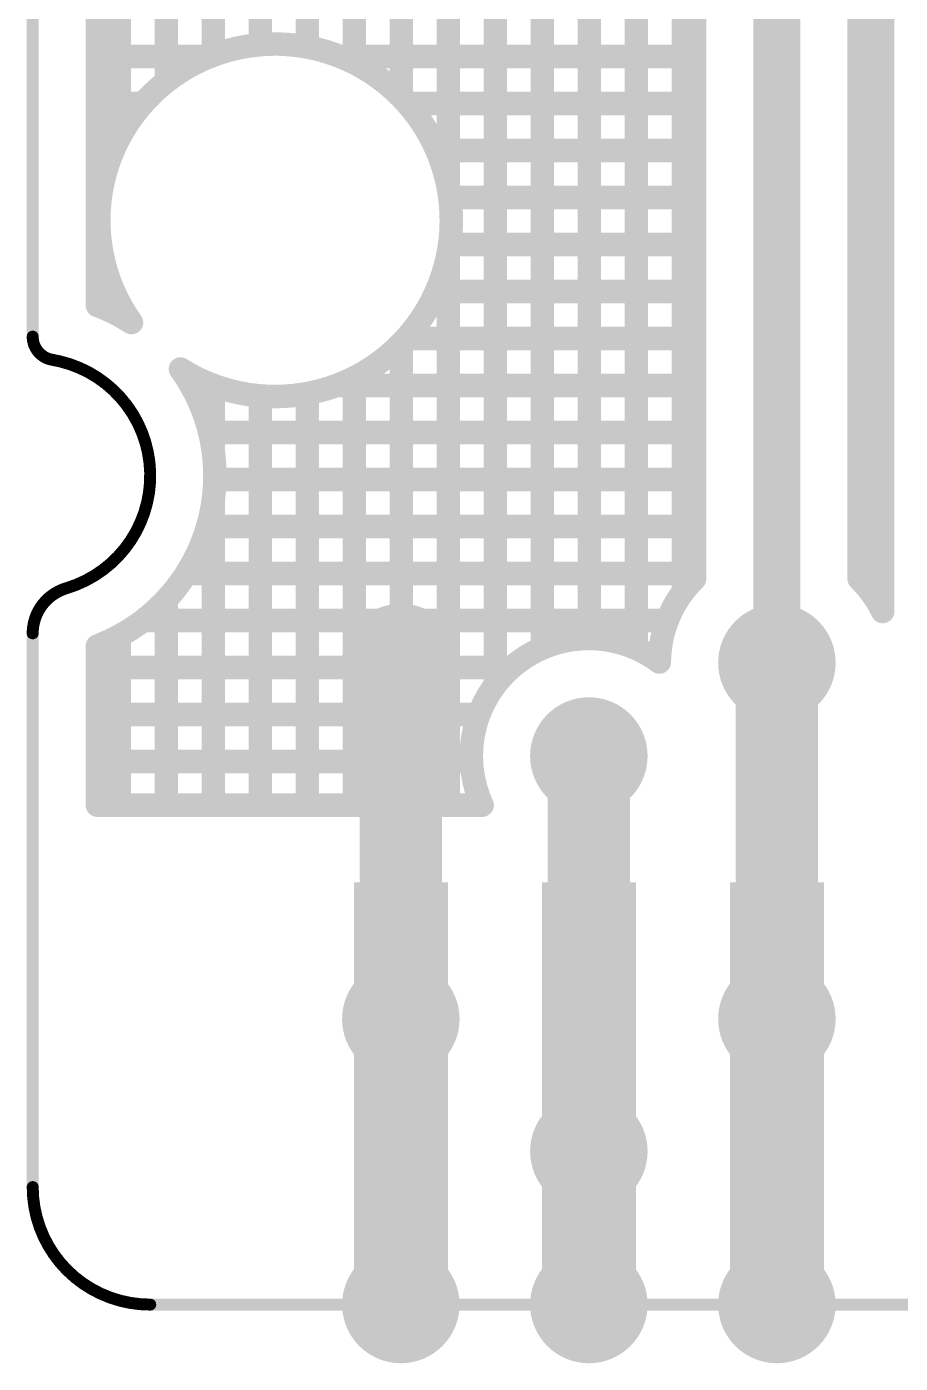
# Model space of a CAD drawing. Header units: millimetres. Extents: x 2479 to 2803, y 2230 to 2386.
# Drawn here: x 2628.87 to 2632.59, y 2288.17 to 2293.85 of the extents above; entities that cross this region are included whole.
import ezdxf

# ---------------------------------------------------------------- set-up
doc = ezdxf.new("R2010")
doc.units = ezdxf.units.MM
doc.layers.add('LAYER_23', color=9, linetype='Continuous')

# ---------------------------------------------------------------- blocks, each defined once
blk = doc.blocks.new('RECTANGLE_8')
blk.add_solid([(-0.2, 0.9), (0.2, 0.9), (-0.2, -0.9), (0.2, -0.9)])
blk = doc.blocks.new('ROUND_2')
at = {"const_width": 0.25}
blk.add_lwpolyline([(-0.125, 0, 1), (0.125, 0, 1)], format="xyb", close=True, dxfattribs=at)
blk = doc.blocks.new('ROUND_3')
at = {"const_width": 0.251}
blk.add_lwpolyline([(-0.1255, 0, 1), (0.1255, 0, 1)], format="xyb", close=True, dxfattribs=at)
blk = doc.blocks.new('ROUND_20')
at = {"const_width": 0.175}
blk.add_lwpolyline([(-0.0875, 0, 1), (0.0875, 0, 1)], format="xyb", close=True, dxfattribs=at)
blk = doc.blocks.new('ROUND_17')
at = {"const_width": 0.1}
blk.add_lwpolyline([(-0.05, 0, 1), (0.05, 0, 1)], format="xyb", close=True, dxfattribs=at)
blk = doc.blocks.new('ROUND_13')
at = {"const_width": 0.05}
blk.add_lwpolyline([(-0.025, 0, 1), (0.025, 0, 1)], format="xyb", close=True, dxfattribs=at)
blk = doc.blocks.new('ROUND_4')
at = {"const_width": 0.0254}
blk.add_lwpolyline([(-0.0127, 0, 1), (0.0127, 0, 1)], format="xyb", close=True, dxfattribs=at)

msp = doc.modelspace()

# ---------------------------------------------------------------- linework, layer by layer
at = {"layer": 'LAYER_23'}
for points, const_width in [([(2632.4674, 2291.4431), (2632.4674, 2298.4064)], 0.1), ([(2632.5151, 2298.0131), (2632.5151, 2291.3643)], 0.1), ([(2629.2674, 2293.3803), (2629.2674, 2297.3674)], 0.1), ([(2629.4674, 2293.6193), (2629.4674, 2297.3674)], 0.1), ([(2629.6674, 2293.7315), (2629.6674, 2297.3674)], 0.1), ([(2629.8674, 2293.7762), (2629.8674, 2297.3674)], 0.1), ([(2630.0674, 2293.7662), (2630.0674, 2297.3674)], 0.1), ([(2630.2674, 2293.6986), (2630.2674, 2297.3674)], 0.1), ([(2630.4674, 2293.5521), (2630.4674, 2297.3674)], 0.1), ([(2630.6674, 2293.1641), (2630.6674, 2297.3674)], 0.1), ([(2630.8674, 2291.0523), (2630.8674, 2297.3674)], 0.1), ([(2631.0674, 2291.2087), (2631.0674, 2297.3674)], 0.1), ([(2631.2674, 2291.2496), (2631.2674, 2297.3398)], 0.1), ([(2631.4674, 2291.2066), (2631.4674, 2297.0412)], 0.1), ([(2631.6674, 2291.4491), (2631.6674, 2296.6274)], 0.1), ([(2632.0651, 2291.1464), (2632.0651, 2296.2859)], 0.2), ([(2631.7151, 2296.2859), (2631.7151, 2291.5035)], 0.1), ([(2632.4151, 2291.5035), (2632.4151, 2296.2859)], 0.1), ([(2628.8988, 2294.8036), (2628.8988, 2292.534)], 0.0508), ([(2629.1742, 2292.6668), (2629.1742, 2294.8036)], 0.1), ([(2629.6626, 2293.7298), (2629.6265, 2293.715)], 0.1), ([(2629.6994, 2293.7428), (2629.6626, 2293.7298)], 0.1), ([(2629.7369, 2293.7538), (2629.6994, 2293.7428)], 0.1), ([(2629.7748, 2293.7629), (2629.7369, 2293.7538)], 0.1), ([(2629.8132, 2293.77), (2629.7748, 2293.7629)], 0.1), ([(2629.8519, 2293.775), (2629.8132, 2293.77)], 0.1), ([(2629.8909, 2293.7781), (2629.8519, 2293.775)], 0.1), ([(2629.9299, 2293.7791), (2629.8909, 2293.7781)], 0.1), ([(2629.9437, 2293.779), (2629.9299, 2293.7791)], 0.1), ([(2629.9827, 2293.7772), (2629.9437, 2293.779)], 0.1), ([(2630.0215, 2293.7735), (2629.9827, 2293.7772)], 0.1), ([(2630.0602, 2293.7677), (2630.0215, 2293.7735)], 0.1), ([(2630.0984, 2293.7599), (2630.0602, 2293.7677)], 0.1), ([(2630.1362, 2293.7502), (2630.0984, 2293.7599)], 0.1), ([(2630.1734, 2293.7384), (2630.1362, 2293.7502)], 0.1), ([(2630.21, 2293.7248), (2630.1734, 2293.7384)], 0.1), ([(2629.6541, 2293.7263), (2629.1742, 2293.7263)], 0.1), ([(2629.6541, 2293.7263), (2629.1742, 2293.7263)], 0.1), ([(2629.5569, 2293.6798), (2629.5235, 2293.6595)], 0.1), ([(2629.5912, 2293.6983), (2629.5569, 2293.6798)], 0.1), ([(2629.6265, 2293.715), (2629.5912, 2293.6983)], 0.1), ([(2631.7151, 2293.7263), (2630.2059, 2293.7263)], 0.1), ([(2631.7151, 2293.7263), (2630.2059, 2293.7263)], 0.1), ([(2630.2458, 2293.7093), (2630.21, 2293.7248)], 0.1), ([(2630.2808, 2293.6919), (2630.2458, 2293.7093)], 0.1), ([(2630.3148, 2293.6728), (2630.2808, 2293.6919)], 0.1), ([(2630.3478, 2293.6519), (2630.3148, 2293.6728)], 0.1), ([(2632.5151, 2293.7263), (2632.4151, 2293.7263)], 0.1), ([(2632.5151, 2293.7263), (2632.4151, 2293.7263)], 0.1), ([(2629.4913, 2293.6375), (2629.4602, 2293.6138)], 0.1), ([(2629.5235, 2293.6595), (2629.4913, 2293.6375)], 0.1), ([(2630.3796, 2293.6293), (2630.3478, 2293.6519)], 0.1), ([(2630.4102, 2293.6051), (2630.3796, 2293.6293)], 0.1), ([(2629.402, 2293.5618), (2629.375, 2293.5337)], 0.1), ([(2629.4304, 2293.5886), (2629.402, 2293.5618)], 0.1), ([(2629.4602, 2293.6138), (2629.4304, 2293.5886)], 0.1), ([(2630.4395, 2293.5793), (2630.4102, 2293.6051)], 0.1), ([(2630.4675, 2293.552), (2630.4395, 2293.5793)], 0.1), ([(2629.3687, 2293.5263), (2629.1742, 2293.5263)], 0.1), ([(2629.3687, 2293.5263), (2629.1742, 2293.5263)], 0.1), ([(2629.3495, 2293.5041), (2629.3256, 2293.4733)], 0.1), ([(2629.375, 2293.5337), (2629.3495, 2293.5041)], 0.1), ([(2630.494, 2293.5234), (2630.4675, 2293.552)], 0.1), ([(2631.7151, 2293.5263), (2630.4912, 2293.5263)], 0.1), ([(2631.7151, 2293.5263), (2630.4912, 2293.5263)], 0.1), ([(2630.5189, 2293.4933), (2630.494, 2293.5234)], 0.1), ([(2632.5151, 2293.5263), (2632.4151, 2293.5263)], 0.1), ([(2632.5151, 2293.5263), (2632.4151, 2293.5263)], 0.1), ([(2629.3256, 2293.4733), (2629.3033, 2293.4412)], 0.1), ([(2630.5423, 2293.4621), (2630.5189, 2293.4933)], 0.1), ([(2630.564, 2293.4296), (2630.5423, 2293.4621)], 0.1), ([(2629.2827, 2293.4081), (2629.2638, 2293.3739)], 0.1), ([(2629.3033, 2293.4412), (2629.2827, 2293.4081)], 0.1), ([(2630.584, 2293.3961), (2630.564, 2293.4296)], 0.1), ([(2630.6022, 2293.3616), (2630.584, 2293.3961)], 0.1), ([(2629.2468, 2293.3388), (2629.2316, 2293.3028)], 0.1), ([(2629.2638, 2293.3739), (2629.2468, 2293.3388)], 0.1), ([(2630.6185, 2293.3261), (2630.6022, 2293.3616)], 0.1), ([(2629.2416, 2293.3263), (2629.1742, 2293.3263)], 0.1), ([(2629.2416, 2293.3263), (2629.1742, 2293.3263)], 0.1), ([(2629.2316, 2293.3028), (2629.2183, 2293.2661)], 0.1), ([(2631.7151, 2293.3263), (2630.6185, 2293.3263)], 0.1), ([(2631.7151, 2293.3263), (2630.6185, 2293.3263)], 0.1), ([(2630.6331, 2293.2899), (2630.6185, 2293.3261)], 0.1), ([(2630.6457, 2293.253), (2630.6331, 2293.2899)], 0.1), ([(2632.5151, 2293.3263), (2632.4151, 2293.3263)], 0.1), ([(2632.5151, 2293.3263), (2632.4151, 2293.3263)], 0.1), ([(2629.207, 2293.2287), (2629.1975, 2293.1909)], 0.1), ([(2629.2183, 2293.2661), (2629.207, 2293.2287)], 0.1), ([(2630.6564, 2293.2154), (2630.6457, 2293.253)], 0.1), ([(2629.1975, 2293.1909), (2629.1901, 2293.1525)], 0.1), ([(2630.6651, 2293.1774), (2630.6564, 2293.2154)], 0.1), ([(2630.6718, 2293.1389), (2630.6651, 2293.1774)], 0.1), ([(2629.1864, 2293.1263), (2629.1742, 2293.1263)], 0.1), ([(2629.1864, 2293.1263), (2629.1742, 2293.1263)], 0.1), ([(2629.1847, 2293.1139), (2629.1813, 2293.075)], 0.1), ([(2629.1901, 2293.1525), (2629.1847, 2293.1139)], 0.1), ([(2630.6765, 2293.1002), (2630.6718, 2293.1389)], 0.1), ([(2631.7151, 2293.1263), (2630.6733, 2293.1263)], 0.1), ([(2631.7151, 2293.1263), (2630.6733, 2293.1263)], 0.1), ([(2632.5151, 2293.1263), (2632.4151, 2293.1263)], 0.1), ([(2632.5151, 2293.1263), (2632.4151, 2293.1263)], 0.1), ([(2629.1813, 2293.075), (2629.1799, 2293.036)], 0.1), ([(2630.6792, 2293.0612), (2630.6765, 2293.1002)], 0.1), ([(2630.6798, 2293.0222), (2630.6792, 2293.0612)], 0.1), ([(2629.1799, 2293.036), (2629.1806, 2292.997)], 0.1), ([(2629.1806, 2292.997), (2629.1833, 2292.958)], 0.1), ([(2630.6785, 2292.9832), (2630.6798, 2293.0222)], 0.1), ([(2629.1833, 2292.958), (2629.188, 2292.9193)], 0.1), ([(2630.6696, 2292.9056), (2630.6751, 2292.9443)], 0.1), ([(2630.6751, 2292.9443), (2630.6785, 2292.9832)], 0.1), ([(2629.1871, 2292.9263), (2629.1742, 2292.9263)], 0.1), ([(2629.1871, 2292.9263), (2629.1742, 2292.9263)], 0.1), ([(2629.188, 2292.9193), (2629.1947, 2292.8808)], 0.1), ([(2629.1947, 2292.8808), (2629.2034, 2292.8428)], 0.1), ([(2630.6622, 2292.8673), (2630.6696, 2292.9056)], 0.1), ([(2630.6674, 2290.5401), (2630.6674, 2292.894)], 0.1), ([(2631.7151, 2292.9263), (2630.6725, 2292.9263)], 0.1), ([(2631.7151, 2292.9263), (2630.6725, 2292.9263)], 0.1), ([(2632.5151, 2292.9263), (2632.4151, 2292.9263)], 0.1), ([(2632.5151, 2292.9263), (2632.4151, 2292.9263)], 0.1), ([(2629.2034, 2292.8428), (2629.2141, 2292.8052)], 0.1), ([(2630.6414, 2292.7921), (2630.6528, 2292.8294)], 0.1), ([(2630.6528, 2292.8294), (2630.6622, 2292.8673)], 0.1), ([(2629.2141, 2292.8052), (2629.2267, 2292.7683)], 0.1), ([(2629.2267, 2292.7683), (2629.2412, 2292.732)], 0.1), ([(2630.6281, 2292.7554), (2630.6414, 2292.7921)], 0.1), ([(2629.2439, 2292.7263), (2629.1742, 2292.7263)], 0.1), ([(2629.2439, 2292.7263), (2629.1742, 2292.7263)], 0.1), ([(2629.2412, 2292.732), (2629.2576, 2292.6966)], 0.1), ([(2630.5959, 2292.6843), (2630.613, 2292.7194)], 0.1), ([(2630.613, 2292.7194), (2630.6281, 2292.7554)], 0.1), ([(2631.7151, 2292.7263), (2630.6159, 2292.7263)], 0.1), ([(2631.7151, 2292.7263), (2630.6159, 2292.7263)], 0.1), ([(2632.5151, 2292.7263), (2632.4151, 2292.7263)], 0.1), ([(2632.5151, 2292.7263), (2632.4151, 2292.7263)], 0.1), ([(2629.1956, 2292.6586), (2629.1742, 2292.6668)], 0.1), ([(2629.2176, 2292.649), (2629.1956, 2292.6586)], 0.1), ([(2629.2568, 2292.63), (2629.2176, 2292.649)], 0.1), ([(2629.2576, 2292.6966), (2629.2758, 2292.6621)], 0.1), ([(2629.2674, 2292.6243), (2629.2674, 2292.6781)], 0.1), ([(2629.2758, 2292.6621), (2629.2958, 2292.6285)], 0.1), ([(2630.5565, 2292.617), (2630.5771, 2292.6501)], 0.1), ([(2630.5771, 2292.6501), (2630.5959, 2292.6843)], 0.1), ([(2629.278, 2292.6186), (2629.2568, 2292.63)], 0.1), ([(2629.3154, 2292.5962), (2629.278, 2292.6186)], 0.1), ([(2629.2958, 2292.6285), (2629.319, 2292.594)], 0.1), ([(2629.319, 2292.594), (2629.3154, 2292.5962)], 0.1), ([(2630.5342, 2292.5849), (2630.5565, 2292.617)], 0.1), ([(2630.4848, 2292.5245), (2630.5103, 2292.5541)], 0.1), ([(2630.5103, 2292.5541), (2630.5342, 2292.5849)], 0.1), ([(2628.8988, 2292.534), (2628.8991, 2292.5253)], 0.0508), ([(2628.8991, 2292.5253), (2628.9003, 2292.5167)], 0.0508), ([(2628.9003, 2292.5167), (2628.9022, 2292.5082)], 0.0508), ([(2628.9022, 2292.5082), (2628.9048, 2292.4998)], 0.0508), ([(2630.4293, 2292.4696), (2630.4578, 2292.4963)], 0.1), ([(2630.4578, 2292.4963), (2630.4848, 2292.5245)], 0.1), ([(2630.4674, 2290.5401), (2630.4674, 2292.5064)], 0.1), ([(2631.7151, 2292.5263), (2630.4863, 2292.5263)], 0.1), ([(2631.7151, 2292.5263), (2630.4863, 2292.5263)], 0.1), ([(2632.5151, 2292.5263), (2632.4151, 2292.5263)], 0.1), ([(2632.5151, 2292.5263), (2632.4151, 2292.5263)], 0.1), ([(2628.9048, 2292.4998), (2628.9081, 2292.4918)], 0.0508), ([(2628.9081, 2292.4918), (2628.9121, 2292.484)], 0.0508), ([(2628.9121, 2292.484), (2628.9168, 2292.4767)], 0.0508), ([(2628.9168, 2292.4767), (2628.9221, 2292.4698)], 0.0508), ([(2628.9221, 2292.4698), (2628.928, 2292.4633)], 0.0508), ([(2628.928, 2292.4633), (2628.9345, 2292.4574)], 0.0508), ([(2628.9345, 2292.4574), (2628.9414, 2292.4521)], 0.0508), ([(2628.9414, 2292.4521), (2628.9488, 2292.4474)], 0.0508), ([(2628.9488, 2292.4474), (2628.9565, 2292.4434)], 0.0508), ([(2630.3362, 2292.3987), (2630.3685, 2292.4207)], 0.1), ([(2630.3685, 2292.4207), (2630.3995, 2292.4444)], 0.1), ([(2630.3995, 2292.4444), (2630.4293, 2292.4696)], 0.1), ([(2628.9565, 2292.4434), (2628.9645, 2292.4401)], 0.0508), ([(2628.9645, 2292.4401), (2628.9729, 2292.4374)], 0.0508), ([(2628.9729, 2292.4374), (2628.9821, 2292.4354)], 0.0508), ([(2628.9821, 2292.4354), (2629.0146, 2292.4288)], 0.0508), ([(2629.0146, 2292.4288), (2629.0566, 2292.4169)], 0.0508), ([(2629.0566, 2292.4169), (2629.0973, 2292.4013)], 0.0508), ([(2629.0973, 2292.4013), (2629.1366, 2292.3823)], 0.0508), ([(2629.5282, 2292.395), (2629.5273, 2292.3963)], 0.1), ([(2629.5273, 2292.3963), (2629.5607, 2292.3762)], 0.1), ([(2629.5527, 2292.3588), (2629.5282, 2292.395)], 0.1), ([(2629.5607, 2292.3762), (2629.5952, 2292.3579)], 0.1), ([(2630.2685, 2292.3599), (2630.3029, 2292.3784)], 0.1), ([(2630.3029, 2292.3784), (2630.3362, 2292.3987)], 0.1), ([(2629.1366, 2292.3823), (2629.174, 2292.3599)], 0.0508), ([(2629.174, 2292.3599), (2629.2093, 2292.3343)], 0.0508), ([(2629.2093, 2292.3343), (2629.2423, 2292.3057)], 0.0508), ([(2629.5652, 2292.3384), (2629.5527, 2292.3588)], 0.1), ([(2629.5865, 2292.3003), (2629.5652, 2292.3384)], 0.1), ([(2629.668, 2292.3263), (2629.5719, 2292.3263)], 0.1), ([(2629.668, 2292.3263), (2629.5719, 2292.3263)], 0.1), ([(2629.5952, 2292.3579), (2629.6306, 2292.3414)], 0.1), ([(2629.6306, 2292.3414), (2629.6668, 2292.3268)], 0.1), ([(2629.6668, 2292.3268), (2629.7037, 2292.314)], 0.1), ([(2629.6674, 2292.0433), (2629.6674, 2292.3265)], 0.1), ([(2629.7037, 2292.314), (2629.7412, 2292.3032)], 0.1), ([(2630.1229, 2292.3044), (2630.1603, 2292.3154)], 0.1), ([(2630.1603, 2292.3154), (2630.1971, 2292.3283)], 0.1), ([(2631.7151, 2292.3263), (2630.1915, 2292.3263)], 0.1), ([(2631.7151, 2292.3263), (2630.1915, 2292.3263)], 0.1), ([(2630.1971, 2292.3283), (2630.2332, 2292.3432)], 0.1), ([(2630.2332, 2292.3432), (2630.2685, 2292.3599)], 0.1), ([(2630.2674, 2290.5401), (2630.2674, 2292.3594)], 0.1), ([(2632.5151, 2292.3263), (2632.4151, 2292.3263)], 0.1), ([(2632.5151, 2292.3263), (2632.4151, 2292.3263)], 0.1), ([(2629.2423, 2292.3057), (2629.2726, 2292.2744)], 0.0508), ([(2629.2726, 2292.2744), (2629.3002, 2292.2405)], 0.0508), ([(2629.5972, 2292.2788), (2629.5865, 2292.3003)], 0.1), ([(2629.615, 2292.239), (2629.5972, 2292.2788)], 0.1), ([(2629.7412, 2292.3032), (2629.7792, 2292.2944)], 0.1), ([(2629.7792, 2292.2944), (2629.8176, 2292.2875)], 0.1), ([(2629.8176, 2292.2875), (2629.8564, 2292.2827)], 0.1), ([(2629.8564, 2292.2827), (2629.8953, 2292.2799)], 0.1), ([(2629.8674, 2290.5401), (2629.8674, 2292.2819)], 0.1), ([(2629.8953, 2292.2799), (2629.9299, 2292.2791)], 0.1), ([(2629.9299, 2292.2791), (2629.9689, 2292.2801)], 0.1), ([(2629.9689, 2292.2801), (2630.0078, 2292.2832)], 0.1), ([(2630.0078, 2292.2832), (2630.0465, 2292.2882)], 0.1), ([(2630.0465, 2292.2882), (2630.0849, 2292.2953)], 0.1), ([(2630.0674, 2290.5401), (2630.0674, 2292.2921)], 0.1), ([(2630.0849, 2292.2953), (2630.1229, 2292.3044)], 0.1), ([(2629.3002, 2292.2405), (2629.3246, 2292.2044)], 0.0508), ([(2629.6239, 2292.2166), (2629.615, 2292.239)], 0.1), ([(2629.6381, 2292.1754), (2629.6239, 2292.2166)], 0.1), ([(2629.3246, 2292.2044), (2629.3458, 2292.1663)], 0.0508), ([(2629.3458, 2292.1663), (2629.3636, 2292.1265)], 0.0508), ([(2629.645, 2292.1524), (2629.6381, 2292.1754)], 0.1), ([(2629.6556, 2292.1101), (2629.645, 2292.1524)], 0.1), ([(2629.3636, 2292.1265), (2629.3779, 2292.0853)], 0.0508), ([(2631.7151, 2292.1263), (2629.6516, 2292.1263)], 0.1), ([(2631.7151, 2292.1263), (2629.6516, 2292.1263)], 0.1), ([(2629.6605, 2292.0865), (2629.6556, 2292.1101)], 0.1), ([(2629.6674, 2292.0435), (2629.6605, 2292.0865)], 0.1), ([(2632.5151, 2292.1263), (2632.4151, 2292.1263)], 0.1), ([(2632.5151, 2292.1263), (2632.4151, 2292.1263)], 0.1), ([(2629.3779, 2292.0853), (2629.3885, 2292.043)], 0.0508), ([(2629.6701, 2292.0196), (2629.6674, 2292.0435)], 0.1), ([(2629.3885, 2292.043), (2629.3954, 2291.9999)], 0.0508), ([(2629.3954, 2291.9999), (2629.3986, 2291.9564)], 0.0508), ([(2629.6733, 2291.9761), (2629.6701, 2292.0196)], 0.1), ([(2629.6739, 2291.9521), (2629.6733, 2291.9761)], 0.1), ([(2629.3986, 2291.9564), (2629.3979, 2291.9128)], 0.0508), ([(2629.6718, 2291.8845), (2629.6732, 2291.9085)], 0.1), ([(2629.6732, 2291.9085), (2629.6739, 2291.9521)], 0.1), ([(2631.7151, 2291.9263), (2629.6735, 2291.9263)], 0.1), ([(2631.7151, 2291.9263), (2629.6735, 2291.9263)], 0.1), ([(2632.5151, 2291.9263), (2632.4151, 2291.9263)], 0.1), ([(2632.5151, 2291.9263), (2632.4151, 2291.9263)], 0.1), ([(2629.3979, 2291.9128), (2629.3934, 2291.8694)], 0.0508), ([(2629.6673, 2291.8411), (2629.6718, 2291.8845)], 0.1), ([(2629.3851, 2291.8266), (2629.3732, 2291.7846)], 0.0508), ([(2629.3934, 2291.8694), (2629.3851, 2291.8266)], 0.0508), ([(2629.6556, 2291.7745), (2629.6638, 2291.8173)], 0.1), ([(2629.6638, 2291.8173), (2629.6673, 2291.8411)], 0.1), ([(2629.6674, 2290.5401), (2629.6674, 2291.8416)], 0.1), ([(2629.3732, 2291.7846), (2629.3576, 2291.7439)], 0.0508), ([(2629.6381, 2291.7092), (2629.65, 2291.7511)], 0.1), ([(2629.65, 2291.7511), (2629.6556, 2291.7745)], 0.1), ([(2629.3576, 2291.7439), (2629.3386, 2291.7046)], 0.0508), ([(2629.6149, 2291.6456), (2629.6305, 2291.6864)], 0.1), ([(2629.6305, 2291.6864), (2629.6381, 2291.7092)], 0.1), ([(2631.7151, 2291.7263), (2629.643, 2291.7263)], 0.1), ([(2631.7151, 2291.7263), (2629.643, 2291.7263)], 0.1), ([(2632.5151, 2291.7263), (2632.4151, 2291.7263)], 0.1), ([(2632.5151, 2291.7263), (2632.4151, 2291.7263)], 0.1), ([(2629.3162, 2291.6672), (2629.2906, 2291.6319)], 0.0508), ([(2629.3386, 2291.7046), (2629.3162, 2291.6672)], 0.0508), ([(2629.5863, 2291.5843), (2629.6054, 2291.6236)], 0.1), ([(2629.6054, 2291.6236), (2629.6149, 2291.6456)], 0.1), ([(2629.262, 2291.5989), (2629.2307, 2291.5685)], 0.0508), ([(2629.2906, 2291.6319), (2629.262, 2291.5989)], 0.0508), ([(2629.5749, 2291.5632), (2629.5863, 2291.5843)], 0.1), ([(2629.1969, 2291.541), (2629.1608, 2291.5166)], 0.0508), ([(2629.2307, 2291.5685), (2629.1969, 2291.541)], 0.0508), ([(2629.5393, 2291.5057), (2629.5525, 2291.5258)], 0.1), ([(2629.5525, 2291.5258), (2629.5749, 2291.5632)], 0.1), ([(2631.7151, 2291.5263), (2629.5528, 2291.5263)], 0.1), ([(2631.7151, 2291.5263), (2629.5528, 2291.5263)], 0.1), ([(2632.5151, 2291.5263), (2632.4151, 2291.5263)], 0.1), ([(2632.5151, 2291.5263), (2632.4151, 2291.5263)], 0.1), ([(2629.0828, 2291.4775), (2629.0416, 2291.4633)], 0.0508), ([(2629.1226, 2291.4954), (2629.0828, 2291.4775)], 0.0508), ([(2629.1608, 2291.5166), (2629.1226, 2291.4954)], 0.0508), ([(2629.4988, 2291.4515), (2629.5137, 2291.4704)], 0.1), ([(2629.5137, 2291.4704), (2629.5393, 2291.5057)], 0.1), ([(2631.6725, 2291.4561), (2631.6536, 2291.4304)], 0.1), ([(2631.693, 2291.4804), (2631.6725, 2291.4561)], 0.1), ([(2631.7151, 2291.5035), (2631.693, 2291.4804)], 0.1), ([(2632.4241, 2291.4944), (2632.4151, 2291.5035)], 0.1), ([(2632.4455, 2291.4708), (2632.4241, 2291.4944)], 0.1), ([(2632.4654, 2291.4459), (2632.4455, 2291.4708)], 0.1), ([(2628.966, 2291.4212), (2628.9534, 2291.409)], 0.0508), ([(2628.9795, 2291.4322), (2628.966, 2291.4212)], 0.0508), ([(2628.9939, 2291.4419), (2628.9795, 2291.4322)], 0.0508), ([(2629.0092, 2291.4504), (2628.9939, 2291.4419)], 0.0508), ([(2629.0251, 2291.4576), (2629.0092, 2291.4504)], 0.0508), ([(2629.0416, 2291.4633), (2629.0251, 2291.4576)], 0.0508), ([(2629.4224, 2291.3708), (2629.4537, 2291.4011)], 0.1), ([(2629.4537, 2291.4011), (2629.4702, 2291.4186)], 0.1), ([(2629.4674, 2290.5401), (2629.4674, 2291.4156)], 0.1), ([(2629.4702, 2291.4186), (2629.4988, 2291.4515)], 0.1), ([(2631.6363, 2291.4036), (2631.6208, 2291.3758)], 0.1), ([(2631.6536, 2291.4304), (2631.6363, 2291.4036)], 0.1), ([(2632.4837, 2291.4198), (2632.4654, 2291.4459)], 0.1), ([(2632.5003, 2291.3926), (2632.4837, 2291.4198)], 0.1), ([(2628.9228, 2291.3667), (2628.9152, 2291.351)], 0.0508), ([(2628.9318, 2291.3817), (2628.9228, 2291.3667)], 0.0508), ([(2628.942, 2291.3958), (2628.9318, 2291.3817)], 0.0508), ([(2628.9534, 2291.409), (2628.942, 2291.3958)], 0.0508), ([(2629.3706, 2291.3273), (2629.4044, 2291.3548)], 0.1), ([(2629.4044, 2291.3548), (2629.4224, 2291.3708)], 0.1), ([(2631.6071, 2291.347), (2631.5952, 2291.3174)], 0.1), ([(2631.6208, 2291.3758), (2631.6071, 2291.347)], 0.1), ([(2632.5151, 2291.3643), (2632.5003, 2291.3926)], 0.1), ([(2628.9042, 2291.3179), (2628.9009, 2291.3008)], 0.0508), ([(2628.909, 2291.3347), (2628.9042, 2291.3179)], 0.0508), ([(2628.9152, 2291.351), (2628.909, 2291.3347)], 0.0508), ([(2629.2947, 2291.2759), (2629.3152, 2291.2885)], 0.1), ([(2629.3152, 2291.2885), (2629.3513, 2291.313)], 0.1), ([(2629.3513, 2291.313), (2629.3706, 2291.3273)], 0.1), ([(2631.5988, 2291.3263), (2629.3693, 2291.3263)], 0.1), ([(2631.5988, 2291.3263), (2629.3693, 2291.3263)], 0.1), ([(2631.5853, 2291.2872), (2631.5773, 2291.2563)], 0.1), ([(2631.5952, 2291.3174), (2631.5853, 2291.2872)], 0.1), ([(2628.8991, 2291.2835), (2628.8988, 2291.2716)], 0.0508), ([(2628.8988, 2291.2716), (2628.8988, 2288.9151)], 0.0508), ([(2628.9009, 2291.3008), (2628.8991, 2291.2835)], 0.0508), ([(2629.1742, 2291.2177), (2629.1953, 2291.2262)], 0.1), ([(2629.1953, 2291.2262), (2629.2351, 2291.244)], 0.1), ([(2629.2351, 2291.244), (2629.2566, 2291.2547)], 0.1), ([(2629.2566, 2291.2547), (2629.2947, 2291.2759)], 0.1), ([(2629.2674, 2290.5401), (2629.2674, 2291.2607)], 0.1), ([(2630.4651, 2291.1464), (2630.4651, 2289.3115)], 0.35), ([(2631.1389, 2291.2335), (2631.1084, 2291.2245)], 0.1), ([(2631.17, 2291.2405), (2631.1389, 2291.2335)], 0.1), ([(2631.2015, 2291.2456), (2631.17, 2291.2405)], 0.1), ([(2631.2332, 2291.2486), (2631.2015, 2291.2456)], 0.1), ([(2631.2651, 2291.2496), (2631.2332, 2291.2486)], 0.1), ([(2631.2999, 2291.2484), (2631.2651, 2291.2496)], 0.1), ([(2631.3316, 2291.2452), (2631.2999, 2291.2484)], 0.1), ([(2631.363, 2291.2399), (2631.3316, 2291.2452)], 0.1), ([(2631.3941, 2291.2327), (2631.363, 2291.2399)], 0.1), ([(2631.4246, 2291.2235), (2631.3941, 2291.2327)], 0.1), ([(2631.5773, 2291.2563), (2631.5713, 2291.225)], 0.1), ([(2632.0651, 2291.1464), (2632.0651, 2289.3115)], 0.35), ([(2629.1742, 2290.5401), (2629.1742, 2291.2177)], 0.1), ([(2630.9937, 2291.1696), (2630.9674, 2291.1514)], 0.1), ([(2631.021, 2291.186), (2630.9937, 2291.1696)], 0.1), ([(2631.0493, 2291.2007), (2631.021, 2291.186)], 0.1), ([(2631.0784, 2291.2135), (2631.0493, 2291.2007)], 0.1), ([(2631.1084, 2291.2245), (2631.0784, 2291.2135)], 0.1), ([(2631.4545, 2291.2124), (2631.4246, 2291.2235)], 0.1), ([(2631.4836, 2291.1994), (2631.4545, 2291.2124)], 0.1), ([(2631.5118, 2291.1845), (2631.4836, 2291.1994)], 0.1), ([(2631.539, 2291.1679), (2631.5118, 2291.1845)], 0.1), ([(2631.5673, 2291.1934), (2631.5653, 2291.1616)], 0.1), ([(2631.5713, 2291.225), (2631.5673, 2291.1934)], 0.1), ([(2630.9366, 2291.1263), (2629.1742, 2291.1263)], 0.1), ([(2630.9366, 2291.1263), (2629.1742, 2291.1263)], 0.1), ([(2630.9425, 2291.1317), (2630.9188, 2291.1103)], 0.1), ([(2630.9674, 2291.1514), (2630.9425, 2291.1317)], 0.1), ([(2631.5651, 2291.1496), (2631.539, 2291.1679)], 0.1), ([(2631.5653, 2291.1616), (2631.5651, 2291.1496)], 0.1), ([(2630.8757, 2291.0634), (2630.8565, 2291.0379)], 0.1), ([(2630.8965, 2291.0875), (2630.8757, 2291.0634)], 0.1), ([(2630.9188, 2291.1103), (2630.8965, 2291.0875)], 0.1), ([(2630.839, 2291.0113), (2630.8232, 2290.9836)], 0.1), ([(2630.8565, 2291.0379), (2630.839, 2291.0113)], 0.1), ([(2630.8092, 2290.955), (2630.797, 2290.9255)], 0.1), ([(2630.8232, 2290.9836), (2630.8092, 2290.955)], 0.1), ([(2630.7973, 2290.9263), (2629.1742, 2290.9263)], 0.1), ([(2630.7973, 2290.9263), (2629.1742, 2290.9263)], 0.1), ([(2630.7868, 2290.8954), (2630.7785, 2290.8646)], 0.1), ([(2630.797, 2290.9255), (2630.7868, 2290.8954)], 0.1), ([(2630.7721, 2290.8334), (2630.7678, 2290.8018)], 0.1), ([(2630.7785, 2290.8646), (2630.7721, 2290.8334)], 0.1), ([(2631.2651, 2290.7496), (2631.2651, 2289.3115)], 0.35), ([(2630.7678, 2290.8018), (2630.7655, 2290.77)], 0.1), ([(2630.7658, 2290.7263), (2629.1742, 2290.7263)], 0.1), ([(2630.7658, 2290.7263), (2629.1742, 2290.7263)], 0.1), ([(2630.7655, 2290.77), (2630.7652, 2290.7381)], 0.1), ([(2630.7652, 2290.7381), (2630.7669, 2290.7063)], 0.1), ([(2630.7669, 2290.7063), (2630.7707, 2290.6747)], 0.1), ([(2630.7707, 2290.6747), (2630.7765, 2290.6433)], 0.1), ([(2630.7765, 2290.6433), (2630.7843, 2290.6124)], 0.1), ([(2630.7843, 2290.6124), (2630.794, 2290.5821)], 0.1), ([(2630.794, 2290.5821), (2630.8056, 2290.5524)], 0.1), ([(2630.8056, 2290.5524), (2630.8111, 2290.5401)], 0.1), ([(2630.8111, 2290.5401), (2629.1742, 2290.5401)], 0.1), ([(2628.8988, 2288.9151), (2628.9007, 2288.8715)], 0.0508), ([(2628.9007, 2288.8715), (2628.9063, 2288.8283)], 0.0508), ([(2628.9063, 2288.8283), (2628.9158, 2288.7857)], 0.0508), ([(2628.9158, 2288.7857), (2628.9289, 2288.7441)], 0.0508), ([(2628.9289, 2288.7441), (2628.9456, 2288.7038)], 0.0508), ([(2628.9456, 2288.7038), (2628.9657, 2288.6651)], 0.0508), ([(2628.9657, 2288.6651), (2628.9892, 2288.6283)], 0.0508), ([(2628.9892, 2288.6283), (2629.0157, 2288.5937)], 0.0508), ([(2629.0157, 2288.5937), (2629.0452, 2288.5615)], 0.0508), ([(2629.0452, 2288.5615), (2629.0774, 2288.5321)], 0.0508), ([(2629.0774, 2288.5321), (2629.112, 2288.5055)], 0.0508), ([(2629.112, 2288.5055), (2629.1488, 2288.4821)], 0.0508), ([(2629.1488, 2288.4821), (2629.1874, 2288.4619)], 0.0508), ([(2629.1874, 2288.4619), (2629.2277, 2288.4453)], 0.0508), ([(2629.2277, 2288.4453), (2629.2693, 2288.4321)], 0.0508), ([(2629.2693, 2288.4321), (2629.3119, 2288.4227)], 0.0508), ([(2629.3119, 2288.4227), (2629.3552, 2288.417)], 0.0508), ([(2629.3552, 2288.417), (2629.3988, 2288.4151)], 0.0508), ([(2629.3988, 2288.4151), (2640.3988, 2288.4151)], 0.0508)]:
    msp.add_lwpolyline(points, dxfattribs=dict(at, const_width=const_width))

# ---------------------------------------------------------------- block references
for name, p in [('ROUND_13', (2629.6626, 2293.7298)), ('ROUND_13', (2629.6674, 2293.7315)), ('ROUND_13', (2629.6994, 2293.7428)), ('ROUND_13', (2629.7369, 2293.7538)), ('ROUND_13', (2629.7748, 2293.7629)), ('ROUND_13', (2629.8132, 2293.77)), ('ROUND_13', (2629.8519, 2293.775)), ('ROUND_13', (2629.8674, 2293.7762)), ('ROUND_13', (2629.8909, 2293.7781)), ('ROUND_13', (2629.9299, 2293.7791)), ('ROUND_13', (2629.9437, 2293.779)), ('ROUND_13', (2629.9827, 2293.7772)), ('ROUND_13', (2630.0215, 2293.7735)), ('ROUND_13', (2630.0602, 2293.7677)), ('ROUND_13', (2630.0674, 2293.7662)), ('ROUND_13', (2630.0984, 2293.7599)), ('ROUND_13', (2630.1362, 2293.7502)), ('ROUND_13', (2630.1734, 2293.7384)), ('ROUND_13', (2629.1742, 2293.7263)), ('ROUND_13', (2629.1742, 2293.7263)), ('ROUND_13', (2629.5569, 2293.6798)), ('ROUND_13', (2629.5912, 2293.6983)), ('ROUND_13', (2629.6265, 2293.715)), ('ROUND_13', (2629.6541, 2293.7263)), ('ROUND_13', (2629.6541, 2293.7263)), ('ROUND_13', (2630.2059, 2293.7263)), ('ROUND_13', (2630.2059, 2293.7263)), ('ROUND_13', (2630.21, 2293.7248)), ('ROUND_13', (2630.2458, 2293.7093)), ('ROUND_13', (2630.2674, 2293.6986)), ('ROUND_13', (2630.2808, 2293.6919)), ('ROUND_13', (2630.3148, 2293.6728)), ('ROUND_13', (2631.7151, 2293.7263)), ('ROUND_13', (2631.7151, 2293.7263)), ('ROUND_13', (2632.4151, 2293.7263)), ('ROUND_13', (2632.4151, 2293.7263)), ('ROUND_13', (2632.5151, 2293.7263)), ('ROUND_13', (2632.5151, 2293.7263)), ('ROUND_13', (2629.4674, 2293.6193)), ('ROUND_13', (2629.4913, 2293.6375)), ('ROUND_13', (2629.5235, 2293.6595)), ('ROUND_13', (2630.3478, 2293.6519)), ('ROUND_13', (2630.3796, 2293.6293)), ('ROUND_13', (2629.402, 2293.5618)), ('ROUND_13', (2629.4304, 2293.5886)), ('ROUND_13', (2629.4602, 2293.6138)), ('ROUND_13', (2630.4102, 2293.6051)), ('ROUND_13', (2630.4395, 2293.5793)), ('ROUND_13', (2629.1742, 2293.5263)), ('ROUND_13', (2629.1742, 2293.5263)), ('ROUND_13', (2629.3495, 2293.5041)), ('ROUND_13', (2629.3687, 2293.5263)), ('ROUND_13', (2629.3687, 2293.5263)), ('ROUND_13', (2629.375, 2293.5337)), ('ROUND_13', (2630.4674, 2293.5521)), ('ROUND_13', (2630.4675, 2293.552)), ('ROUND_13', (2630.4912, 2293.5263)), ('ROUND_13', (2630.4912, 2293.5263)), ('ROUND_13', (2630.494, 2293.5234)), ('ROUND_13', (2631.7151, 2293.5263)), ('ROUND_13', (2631.7151, 2293.5263)), ('ROUND_13', (2632.4151, 2293.5263)), ('ROUND_13', (2632.4151, 2293.5263)), ('ROUND_13', (2632.5151, 2293.5263)), ('ROUND_13', (2632.5151, 2293.5263)), ('ROUND_13', (2629.3256, 2293.4733)), ('ROUND_13', (2630.5189, 2293.4933)), ('ROUND_13', (2630.5423, 2293.4621)), ('ROUND_13', (2629.2827, 2293.4081)), ('ROUND_13', (2629.3033, 2293.4412)), ('ROUND_13', (2630.564, 2293.4296)), ('ROUND_13', (2630.584, 2293.3961)), ('ROUND_13', (2629.2468, 2293.3388)), ('ROUND_13', (2629.2638, 2293.3739)), ('ROUND_13', (2629.2674, 2293.3803)), ('ROUND_13', (2630.6022, 2293.3616)), ('ROUND_13', (2629.1742, 2293.3263)), ('ROUND_13', (2629.1742, 2293.3263)), ('ROUND_13', (2629.2316, 2293.3028)), ('ROUND_13', (2629.2416, 2293.3263)), ('ROUND_13', (2629.2416, 2293.3263)), ('ROUND_13', (2630.6185, 2293.3263)), ('ROUND_13', (2630.6185, 2293.3263)), ('ROUND_13', (2630.6185, 2293.3261)), ('ROUND_13', (2630.6331, 2293.2899)), ('ROUND_13', (2631.7151, 2293.3263)), ('ROUND_13', (2631.7151, 2293.3263)), ('ROUND_13', (2632.4151, 2293.3263)), ('ROUND_13', (2632.4151, 2293.3263)), ('ROUND_13', (2632.5151, 2293.3263)), ('ROUND_13', (2632.5151, 2293.3263)), ('ROUND_13', (2629.207, 2293.2287)), ('ROUND_13', (2629.2183, 2293.2661)), ('ROUND_13', (2630.6457, 2293.253)), ('ROUND_13', (2629.1975, 2293.1909)), ('ROUND_13', (2630.6564, 2293.2154)), ('ROUND_13', (2630.6651, 2293.1774)), ('ROUND_13', (2630.6674, 2293.1641)), ('ROUND_13', (2629.1742, 2293.1263)), ('ROUND_13', (2629.1742, 2293.1263)), ('ROUND_13', (2629.1847, 2293.1139)), ('ROUND_13', (2629.1864, 2293.1263)), ('ROUND_13', (2629.1864, 2293.1263)), ('ROUND_13', (2629.1901, 2293.1525)), ('ROUND_13', (2630.6718, 2293.1389)), ('ROUND_13', (2630.6733, 2293.1263)), ('ROUND_13', (2630.6733, 2293.1263)), ('ROUND_13', (2631.7151, 2293.1263)), ('ROUND_13', (2631.7151, 2293.1263)), ('ROUND_13', (2632.4151, 2293.1263)), ('ROUND_13', (2632.4151, 2293.1263)), ('ROUND_13', (2632.5151, 2293.1263)), ('ROUND_13', (2632.5151, 2293.1263)), ('ROUND_13', (2629.1813, 2293.075)), ('ROUND_13', (2630.6765, 2293.1002)), ('ROUND_13', (2630.6792, 2293.0612)), ('ROUND_13', (2629.1799, 2293.036)), ('ROUND_13', (2629.1806, 2292.997)), ('ROUND_13', (2630.6798, 2293.0222)), ('ROUND_13', (2629.1833, 2292.958)), ('ROUND_13', (2630.6751, 2292.9443)), ('ROUND_13', (2630.6785, 2292.9832)), ('ROUND_13', (2629.1742, 2292.9263)), ('ROUND_13', (2629.1742, 2292.9263)), ('ROUND_13', (2629.1871, 2292.9263)), ('ROUND_13', (2629.1871, 2292.9263)), ('ROUND_13', (2629.188, 2292.9193)), ('ROUND_13', (2629.1947, 2292.8808)), ('ROUND_13', (2630.6674, 2292.894)), ('ROUND_13', (2630.6696, 2292.9056)), ('ROUND_13', (2630.6725, 2292.9263)), ('ROUND_13', (2630.6725, 2292.9263)), ('ROUND_13', (2631.7151, 2292.9263)), ('ROUND_13', (2631.7151, 2292.9263)), ('ROUND_13', (2632.4151, 2292.9263)), ('ROUND_13', (2632.4151, 2292.9263)), ('ROUND_13', (2632.5151, 2292.9263)), ('ROUND_13', (2632.5151, 2292.9263)), ('ROUND_13', (2629.2034, 2292.8428)), ('ROUND_13', (2630.6528, 2292.8294)), ('ROUND_13', (2630.6622, 2292.8673)), ('ROUND_13', (2629.2141, 2292.8052)), ('ROUND_13', (2629.2267, 2292.7683)), ('ROUND_13', (2630.6414, 2292.7921)), ('ROUND_13', (2629.1742, 2292.7263)), ('ROUND_13', (2629.1742, 2292.7263)), ('ROUND_13', (2629.2412, 2292.732)), ('ROUND_13', (2629.2439, 2292.7263)), ('ROUND_13', (2629.2439, 2292.7263)), ('ROUND_13', (2630.613, 2292.7194)), ('ROUND_13', (2630.6159, 2292.7263)), ('ROUND_13', (2630.6159, 2292.7263)), ('ROUND_13', (2630.6281, 2292.7554)), ('ROUND_13', (2631.7151, 2292.7263)), ('ROUND_13', (2631.7151, 2292.7263)), ('ROUND_13', (2632.4151, 2292.7263)), ('ROUND_13', (2632.4151, 2292.7263)), ('ROUND_13', (2632.5151, 2292.7263)), ('ROUND_13', (2632.5151, 2292.7263)), ('ROUND_13', (2629.1742, 2292.6668)), ('ROUND_13', (2629.1956, 2292.6586)), ('ROUND_13', (2629.2176, 2292.649)), ('ROUND_13', (2629.2576, 2292.6966)), ('ROUND_13', (2629.2674, 2292.6781)), ('ROUND_13', (2629.2758, 2292.6621)), ('ROUND_13', (2630.5771, 2292.6501)), ('ROUND_13', (2630.5959, 2292.6843)), ('ROUND_13', (2629.2568, 2292.63)), ('ROUND_13', (2629.2674, 2292.6243)), ('ROUND_13', (2629.278, 2292.6186)), ('ROUND_13', (2629.2958, 2292.6285)), ('ROUND_13', (2629.3154, 2292.5962)), ('ROUND_13', (2629.319, 2292.594)), ('ROUND_13', (2630.5565, 2292.617)), ('ROUND_13', (2630.5103, 2292.5541)), ('ROUND_13', (2630.5342, 2292.5849)), ('ROUND_4', (2628.8988, 2292.534)), ('ROUND_4', (2628.8991, 2292.5253)), ('ROUND_4', (2628.9003, 2292.5167)), ('ROUND_4', (2628.9022, 2292.5082)), ('ROUND_13', (2630.4578, 2292.4963)), ('ROUND_13', (2630.4674, 2292.5064)), ('ROUND_13', (2630.4848, 2292.5245)), ('ROUND_13', (2630.4863, 2292.5263)), ('ROUND_13', (2630.4863, 2292.5263)), ('ROUND_13', (2631.7151, 2292.5263)), ('ROUND_13', (2631.7151, 2292.5263)), ('ROUND_13', (2632.4151, 2292.5263)), ('ROUND_13', (2632.4151, 2292.5263)), ('ROUND_13', (2632.5151, 2292.5263)), ('ROUND_13', (2632.5151, 2292.5263)), ('ROUND_4', (2628.9048, 2292.4998)), ('ROUND_4', (2628.9081, 2292.4918)), ('ROUND_4', (2628.9121, 2292.484)), ('ROUND_4', (2628.9168, 2292.4767)), ('ROUND_4', (2628.9221, 2292.4698)), ('ROUND_4', (2628.928, 2292.4633)), ('ROUND_4', (2628.9345, 2292.4574)), ('ROUND_4', (2628.9414, 2292.4521)), ('ROUND_4', (2628.9488, 2292.4474)), ('ROUND_13', (2630.3685, 2292.4207)), ('ROUND_13', (2630.3995, 2292.4444)), ('ROUND_13', (2630.4293, 2292.4696)), ('ROUND_4', (2628.9565, 2292.4434)), ('ROUND_4', (2628.9645, 2292.4401)), ('ROUND_4', (2628.9729, 2292.4374)), ('ROUND_4', (2628.9821, 2292.4354)), ('ROUND_4', (2629.0146, 2292.4288)), ('ROUND_4', (2629.0566, 2292.4169)), ('ROUND_4', (2629.0973, 2292.4013)), ('ROUND_13', (2629.5273, 2292.3963)), ('ROUND_13', (2629.5282, 2292.395)), ('ROUND_13', (2629.5607, 2292.3762)), ('ROUND_13', (2630.3029, 2292.3784)), ('ROUND_13', (2630.3362, 2292.3987)), ('ROUND_4', (2629.1366, 2292.3823)), ('ROUND_4', (2629.174, 2292.3599)), ('ROUND_4', (2629.2093, 2292.3343)), ('ROUND_13', (2629.5527, 2292.3588)), ('ROUND_13', (2629.5652, 2292.3384)), ('ROUND_13', (2629.5719, 2292.3263)), ('ROUND_13', (2629.5719, 2292.3263)), ('ROUND_13', (2629.5952, 2292.3579)), ('ROUND_13', (2629.6306, 2292.3414)), ('ROUND_13', (2629.6668, 2292.3268)), ('ROUND_13', (2629.6674, 2292.3265)), ('ROUND_13', (2629.668, 2292.3263)), ('ROUND_13', (2629.668, 2292.3263)), ('ROUND_13', (2629.7037, 2292.314)), ('ROUND_13', (2630.1603, 2292.3154)), ('ROUND_13', (2630.1915, 2292.3263)), ('ROUND_13', (2630.1915, 2292.3263)), ('ROUND_13', (2630.1971, 2292.3283)), ('ROUND_13', (2630.2332, 2292.3432)), ('ROUND_13', (2630.2674, 2292.3594)), ('ROUND_13', (2630.2685, 2292.3599)), ('ROUND_13', (2631.7151, 2292.3263)), ('ROUND_13', (2631.7151, 2292.3263)), ('ROUND_13', (2632.4151, 2292.3263)), ('ROUND_13', (2632.4151, 2292.3263)), ('ROUND_13', (2632.5151, 2292.3263)), ('ROUND_13', (2632.5151, 2292.3263)), ('ROUND_4', (2629.2423, 2292.3057)), ('ROUND_4', (2629.2726, 2292.2744)), ('ROUND_13', (2629.5865, 2292.3003)), ('ROUND_13', (2629.5972, 2292.2788)), ('ROUND_13', (2629.7412, 2292.3032)), ('ROUND_13', (2629.7792, 2292.2944)), ('ROUND_13', (2629.8176, 2292.2875)), ('ROUND_13', (2629.8564, 2292.2827)), ('ROUND_13', (2629.8674, 2292.2819)), ('ROUND_13', (2629.8953, 2292.2799)), ('ROUND_13', (2629.9299, 2292.2791)), ('ROUND_13', (2629.9689, 2292.2801)), ('ROUND_13', (2630.0078, 2292.2832)), ('ROUND_13', (2630.0465, 2292.2882)), ('ROUND_13', (2630.0674, 2292.2921)), ('ROUND_13', (2630.0849, 2292.2953)), ('ROUND_13', (2630.1229, 2292.3044)), ('ROUND_4', (2629.3002, 2292.2405)), ('ROUND_13', (2629.615, 2292.239)), ('ROUND_13', (2629.6239, 2292.2166)), ('ROUND_4', (2629.3246, 2292.2044)), ('ROUND_4', (2629.3458, 2292.1663)), ('ROUND_13', (2629.6381, 2292.1754)), ('ROUND_13', (2629.645, 2292.1524)), ('ROUND_4', (2629.3636, 2292.1265)), ('ROUND_13', (2629.6516, 2292.1263)), ('ROUND_13', (2629.6516, 2292.1263)), ('ROUND_13', (2629.6556, 2292.1101)), ('ROUND_13', (2629.6605, 2292.0865)), ('ROUND_13', (2631.7151, 2292.1263)), ('ROUND_13', (2631.7151, 2292.1263)), ('ROUND_13', (2632.4151, 2292.1263)), ('ROUND_13', (2632.4151, 2292.1263)), ('ROUND_13', (2632.5151, 2292.1263)), ('ROUND_13', (2632.5151, 2292.1263)), ('ROUND_4', (2629.3779, 2292.0853)), ('ROUND_13', (2629.6674, 2292.0435)), ('ROUND_13', (2629.6674, 2292.0433)), ('ROUND_4', (2629.3885, 2292.043)), ('ROUND_4', (2629.3954, 2291.9999)), ('ROUND_13', (2629.6701, 2292.0196)), ('ROUND_13', (2629.6733, 2291.9761)), ('ROUND_4', (2629.3986, 2291.9564)), ('ROUND_13', (2629.6732, 2291.9085)), ('ROUND_13', (2629.6735, 2291.9263)), ('ROUND_13', (2629.6735, 2291.9263)), ('ROUND_13', (2629.6739, 2291.9521)), ('ROUND_13', (2631.7151, 2291.9263)), ('ROUND_13', (2631.7151, 2291.9263)), ('ROUND_13', (2632.4151, 2291.9263)), ('ROUND_13', (2632.4151, 2291.9263)), ('ROUND_13', (2632.5151, 2291.9263)), ('ROUND_13', (2632.5151, 2291.9263)), ('ROUND_4', (2629.3979, 2291.9128)), ('ROUND_13', (2629.6718, 2291.8845)), ('ROUND_4', (2629.3851, 2291.8266)), ('ROUND_4', (2629.3934, 2291.8694)), ('ROUND_13', (2629.6638, 2291.8173)), ('ROUND_13', (2629.6673, 2291.8411)), ('ROUND_13', (2629.6674, 2291.8416)), ('ROUND_4', (2629.3732, 2291.7846)), ('ROUND_13', (2629.65, 2291.7511)), ('ROUND_13', (2629.6556, 2291.7745)), ('ROUND_4', (2629.3576, 2291.7439)), ('ROUND_13', (2629.6305, 2291.6864)), ('ROUND_13', (2629.6381, 2291.7092)), ('ROUND_13', (2629.643, 2291.7263)), ('ROUND_13', (2629.643, 2291.7263)), ('ROUND_13', (2631.7151, 2291.7263)), ('ROUND_13', (2631.7151, 2291.7263)), ('ROUND_13', (2632.4151, 2291.7263)), ('ROUND_13', (2632.4151, 2291.7263)), ('ROUND_13', (2632.5151, 2291.7263)), ('ROUND_13', (2632.5151, 2291.7263)), ('ROUND_4', (2629.3162, 2291.6672)), ('ROUND_4', (2629.3386, 2291.7046)), ('ROUND_13', (2629.6054, 2291.6236)), ('ROUND_13', (2629.6149, 2291.6456)), ('ROUND_4', (2629.262, 2291.5989)), ('ROUND_4', (2629.2906, 2291.6319)), ('ROUND_13', (2629.5863, 2291.5843)), ('ROUND_4', (2629.1969, 2291.541)), ('ROUND_4', (2629.2307, 2291.5685)), ('ROUND_13', (2629.5525, 2291.5258)), ('ROUND_13', (2629.5528, 2291.5263)), ('ROUND_13', (2629.5528, 2291.5263)), ('ROUND_13', (2629.5749, 2291.5632)), ('ROUND_13', (2631.7151, 2291.5263)), ('ROUND_13', (2631.7151, 2291.5263)), ('ROUND_13', (2632.4151, 2291.5263)), ('ROUND_13', (2632.4151, 2291.5263)), ('ROUND_13', (2632.5151, 2291.5263)), ('ROUND_13', (2632.5151, 2291.5263)), ('ROUND_4', (2629.0828, 2291.4775)), ('ROUND_4', (2629.1226, 2291.4954)), ('ROUND_4', (2629.1608, 2291.5166)), ('ROUND_13', (2629.5137, 2291.4704)), ('ROUND_13', (2629.5393, 2291.5057)), ('ROUND_13', (2631.6725, 2291.4561)), ('ROUND_13', (2631.693, 2291.4804)), ('ROUND_13', (2631.7151, 2291.5035)), ('ROUND_13', (2632.4151, 2291.5035)), ('ROUND_13', (2632.4241, 2291.4944)), ('ROUND_13', (2632.4455, 2291.4708)), ('ROUND_4', (2628.966, 2291.4212)), ('ROUND_4', (2628.9795, 2291.4322)), ('ROUND_4', (2628.9939, 2291.4419)), ('ROUND_4', (2629.0092, 2291.4504)), ('ROUND_4', (2629.0251, 2291.4576)), ('ROUND_4', (2629.0416, 2291.4633)), ('ROUND_13', (2629.4537, 2291.4011)), ('ROUND_13', (2629.4674, 2291.4156)), ('ROUND_13', (2629.4702, 2291.4186)), ('ROUND_13', (2629.4988, 2291.4515)), ('ROUND_13', (2631.6363, 2291.4036)), ('ROUND_13', (2631.6536, 2291.4304)), ('ROUND_13', (2631.6674, 2291.4491)), ('ROUND_13', (2632.4654, 2291.4459)), ('ROUND_13', (2632.4674, 2291.4431)), ('ROUND_13', (2632.4837, 2291.4198)), ('ROUND_4', (2628.9228, 2291.3667)), ('ROUND_4', (2628.9318, 2291.3817)), ('ROUND_4', (2628.942, 2291.3958)), ('ROUND_4', (2628.9534, 2291.409)), ('ROUND_13', (2629.4044, 2291.3548)), ('ROUND_13', (2629.4224, 2291.3708)), ('ROUND_3', (2630.4651, 2291.1465)), ('ROUND_13', (2631.6071, 2291.347)), ('ROUND_13', (2631.6208, 2291.3758)), ('ROUND_2', (2632.0651, 2291.1465)), ('ROUND_13', (2632.5003, 2291.3926)), ('ROUND_13', (2632.5151, 2291.3643)), ('ROUND_13', (2632.5151, 2291.3643)), ('ROUND_4', (2628.9042, 2291.3179)), ('ROUND_4', (2628.909, 2291.3347)), ('ROUND_4', (2628.9152, 2291.351)), ('ROUND_13', (2629.3152, 2291.2885)), ('ROUND_13', (2629.3513, 2291.313)), ('ROUND_13', (2629.3693, 2291.3263)), ('ROUND_13', (2629.3693, 2291.3263)), ('ROUND_13', (2629.3706, 2291.3273)), ('ROUND_13', (2631.5853, 2291.2872)), ('ROUND_13', (2631.5952, 2291.3174)), ('ROUND_13', (2631.5988, 2291.3263)), ('ROUND_13', (2631.5988, 2291.3263)), ('ROUND_4', (2628.8988, 2291.2716)), ('ROUND_4', (2628.8991, 2291.2835)), ('ROUND_4', (2628.9009, 2291.3008)), ('ROUND_13', (2629.1953, 2291.2262)), ('ROUND_13', (2629.2351, 2291.244)), ('ROUND_13', (2629.2566, 2291.2547)), ('ROUND_13', (2629.2674, 2291.2607)), ('ROUND_13', (2629.2947, 2291.2759)), ('ROUND_20', (2630.4651, 2291.1464)), ('ROUND_13', (2631.1389, 2291.2335)), ('ROUND_13', (2631.17, 2291.2405)), ('ROUND_13', (2631.2015, 2291.2456)), ('ROUND_13', (2631.2332, 2291.2486)), ('ROUND_13', (2631.2651, 2291.2496)), ('ROUND_13', (2631.2674, 2291.2496)), ('ROUND_13', (2631.2999, 2291.2484)), ('ROUND_13', (2631.3316, 2291.2452)), ('ROUND_13', (2631.363, 2291.2399)), ('ROUND_13', (2631.3941, 2291.2327)), ('ROUND_13', (2631.5773, 2291.2563)), ('ROUND_20', (2632.0651, 2291.1464)), ('ROUND_13', (2629.1742, 2291.2177)), ('ROUND_13', (2630.9937, 2291.1696)), ('ROUND_13', (2631.021, 2291.186)), ('ROUND_13', (2631.0493, 2291.2007)), ('ROUND_13', (2631.0674, 2291.2087)), ('ROUND_13', (2631.0784, 2291.2135)), ('ROUND_13', (2631.1084, 2291.2245)), ('ROUND_13', (2631.4246, 2291.2235)), ('ROUND_13', (2631.4545, 2291.2124)), ('ROUND_13', (2631.4674, 2291.2066)), ('ROUND_13', (2631.4836, 2291.1994)), ('ROUND_13', (2631.5118, 2291.1845)), ('ROUND_13', (2631.5673, 2291.1934)), ('ROUND_13', (2631.5713, 2291.225)), ('ROUND_17', (2632.0651, 2291.1464)), ('ROUND_13', (2629.1742, 2291.1263)), ('ROUND_13', (2629.1742, 2291.1263)), ('ROUND_13', (2630.9366, 2291.1263)), ('ROUND_13', (2630.9366, 2291.1263)), ('ROUND_13', (2630.9425, 2291.1317)), ('ROUND_13', (2630.9674, 2291.1514)), ('ROUND_13', (2631.539, 2291.1679)), ('ROUND_13', (2631.5651, 2291.1496)), ('ROUND_13', (2631.5653, 2291.1616)), ('ROUND_13', (2630.8757, 2291.0634)), ('ROUND_13', (2630.8965, 2291.0875)), ('ROUND_13', (2630.9188, 2291.1103)), ('ROUND_13', (2630.839, 2291.0113)), ('ROUND_13', (2630.8565, 2291.0379)), ('ROUND_13', (2630.8674, 2291.0523)), ('ROUND_13', (2630.8092, 2290.955)), ('ROUND_13', (2630.8232, 2290.9836)), ('ROUND_2', (2631.2651, 2290.7495)), ('ROUND_13', (2629.1742, 2290.9263)), ('ROUND_13', (2629.1742, 2290.9263)), ('ROUND_13', (2630.7868, 2290.8954)), ('ROUND_13', (2630.797, 2290.9255)), ('ROUND_13', (2630.7973, 2290.9263)), ('ROUND_13', (2630.7973, 2290.9263)), ('ROUND_13', (2630.7721, 2290.8334)), ('ROUND_13', (2630.7785, 2290.8646)), ('ROUND_20', (2631.2651, 2290.7496)), ('ROUND_13', (2630.7678, 2290.8018)), ('ROUND_13', (2629.1742, 2290.7263)), ('ROUND_13', (2629.1742, 2290.7263)), ('ROUND_13', (2630.7652, 2290.7381)), ('ROUND_13', (2630.7655, 2290.77)), ('ROUND_13', (2630.7658, 2290.7263)), ('ROUND_13', (2630.7658, 2290.7263)), ('ROUND_13', (2630.7669, 2290.7063)), ('ROUND_13', (2630.7707, 2290.6747)), ('ROUND_13', (2630.7765, 2290.6433)), ('ROUND_13', (2630.7843, 2290.6124)), ('ROUND_13', (2630.794, 2290.5821)), ('ROUND_13', (2630.8056, 2290.5524)), ('ROUND_13', (2629.1742, 2290.5401)), ('ROUND_13', (2629.2674, 2290.5401)), ('ROUND_13', (2629.4674, 2290.5401)), ('ROUND_13', (2629.6674, 2290.5401)), ('ROUND_13', (2629.8674, 2290.5401)), ('ROUND_13', (2630.0674, 2290.5401)), ('ROUND_13', (2630.2674, 2290.5401)), ('ROUND_13', (2630.4674, 2290.5401)), ('ROUND_13', (2630.6674, 2290.5401)), ('ROUND_13', (2630.8111, 2290.5401)), ('ROUND_13', (2630.8111, 2290.5401)), ('RECTANGLE_8', (2630.4651, 2289.3115)), ('RECTANGLE_8', (2631.2651, 2289.3115)), ('RECTANGLE_8', (2632.0651, 2289.3115)), ('ROUND_2', (2630.4651, 2289.6305)), ('ROUND_2', (2632.0651, 2289.6305)), ('ROUND_20', (2630.4651, 2289.3115)), ('ROUND_20', (2631.2651, 2289.3115)), ('ROUND_20', (2632.0651, 2289.3115)), ('ROUND_2', (2631.2651, 2289.0675)), ('ROUND_4', (2628.8988, 2288.9151)), ('ROUND_4', (2628.9007, 2288.8715)), ('ROUND_4', (2628.9063, 2288.8283)), ('ROUND_4', (2628.9158, 2288.7857)), ('ROUND_4', (2628.9289, 2288.7441)), ('ROUND_4', (2628.9456, 2288.7038)), ('ROUND_4', (2628.9657, 2288.6651)), ('ROUND_2', (2630.4651, 2288.4155)), ('ROUND_2', (2631.2651, 2288.4155)), ('ROUND_2', (2632.0651, 2288.4155)), ('ROUND_4', (2628.9892, 2288.6283)), ('ROUND_4', (2629.0157, 2288.5937)), ('ROUND_4', (2629.0452, 2288.5615)), ('ROUND_4', (2629.0774, 2288.5321)), ('ROUND_4', (2629.112, 2288.5055)), ('ROUND_4', (2629.1488, 2288.4821)), ('ROUND_4', (2629.1874, 2288.4619)), ('ROUND_4', (2629.2277, 2288.4453)), ('ROUND_4', (2629.2693, 2288.4321)), ('ROUND_4', (2629.3119, 2288.4227)), ('ROUND_4', (2629.3552, 2288.417)), ('ROUND_4', (2629.3988, 2288.4151))]:
    msp.add_blockref(name, p, dxfattribs=at)

doc.saveas('drawing.dxf')
